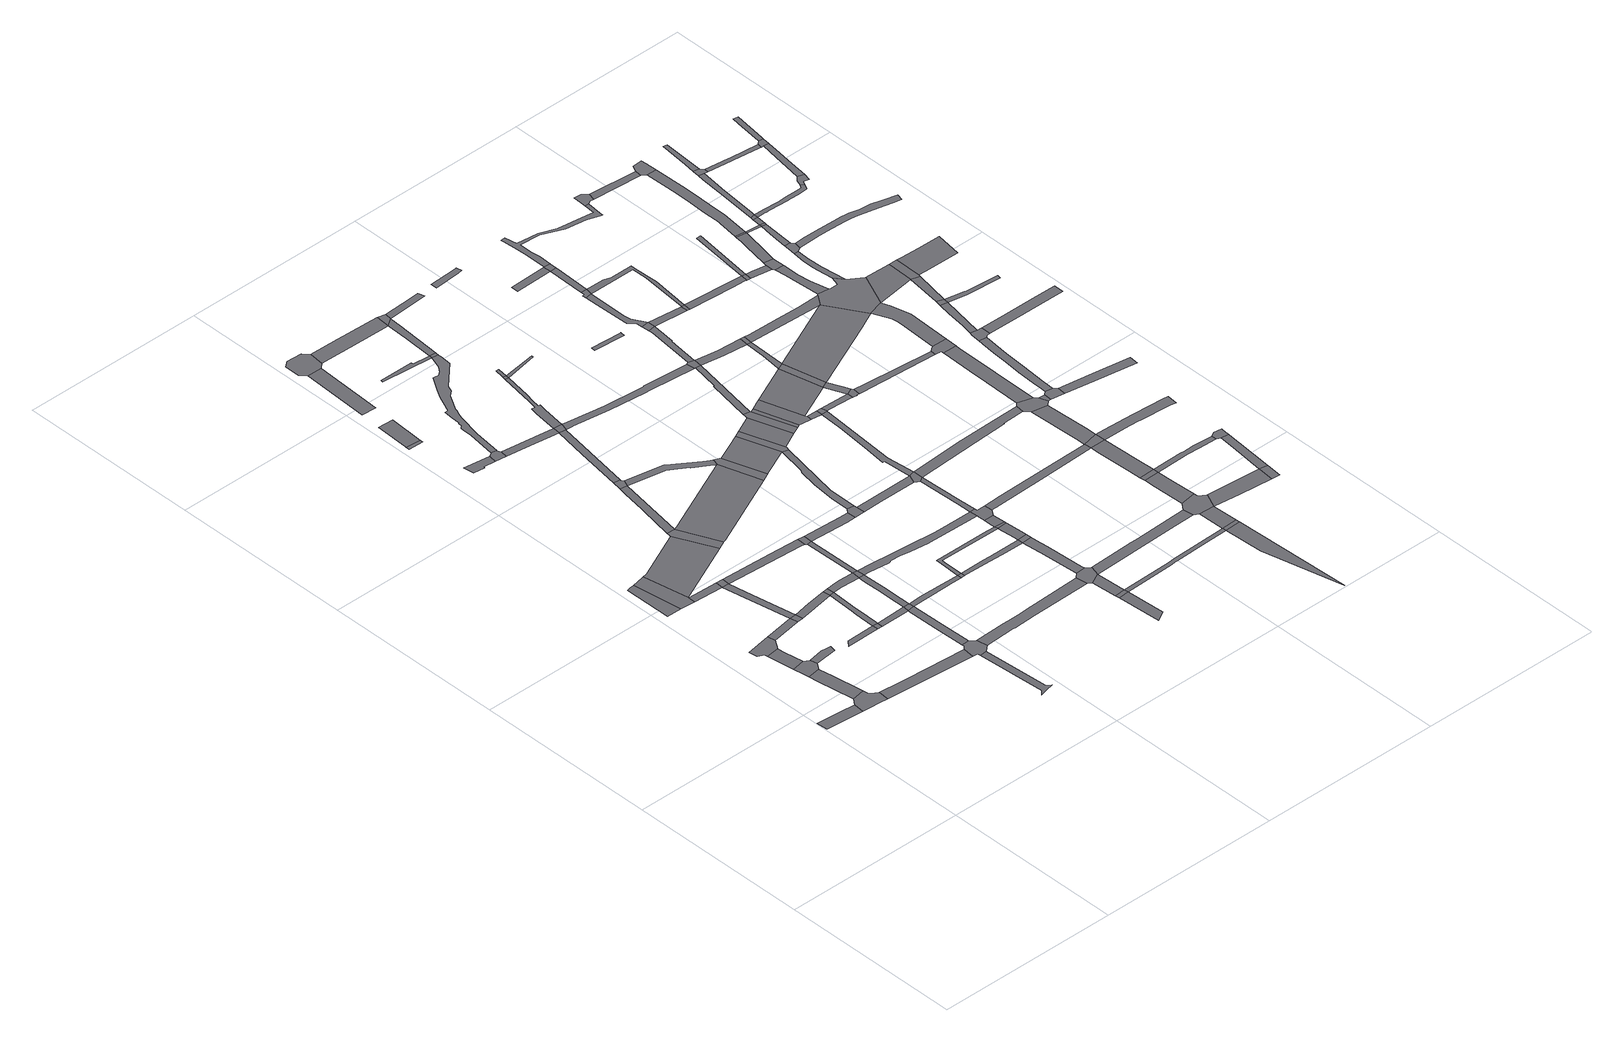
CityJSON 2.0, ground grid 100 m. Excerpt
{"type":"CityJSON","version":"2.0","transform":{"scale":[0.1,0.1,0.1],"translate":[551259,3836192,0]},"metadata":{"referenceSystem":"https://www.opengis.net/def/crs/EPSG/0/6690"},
"CityObjects":{
"road1":{"type":"Road","attributes":{"RoadStructureAttribute.sectionType":"1"},"geometry":[{"type":"MultiSurface","lod":"1","boundaries":[[[0,1,2,3,4,5]]]}]},
"road2":{"type":"Road","geometry":[{"type":"MultiSurface","lod":"1","boundaries":[[[6,7,8,9,5,4,10,11,12,13]]]}]},
"road3":{"type":"Road","attributes":{"RoadStructureAttribute.sectionType":"1"},"geometry":[{"type":"MultiSurface","lod":"1","boundaries":[[[14,15,16,17,18,19,9,8]]]}]},
"road4":{"type":"Road","geometry":[{"type":"MultiSurface","lod":"1","boundaries":[[[20,21,22,17,16,23,24]]]}]},
"road5":{"type":"Road","attributes":{"RoadStructureAttribute.sectionType":"1"},"geometry":[{"type":"MultiSurface","lod":"1","boundaries":[[[25,26,27,28,29,21,20]]]}]},
"road6":{"type":"Road","geometry":[{"type":"MultiSurface","lod":"1","boundaries":[[[30,31,32,33,27,26,34]]]}]},
"road7":{"type":"Road","attributes":{"RoadStructureAttribute.sectionType":"1"},"geometry":[{"type":"MultiSurface","lod":"1","boundaries":[[[35,36,37,38,39]]]}]},
"road8":{"type":"Road","geometry":[{"type":"MultiSurface","lod":"1","boundaries":[[[40,41,42,43,24,23]]]}]},
"road9":{"type":"Road","attributes":{"RoadStructureAttribute.sectionType":"1"},"geometry":[{"type":"MultiSurface","lod":"1","boundaries":[[[44,45,35,39,46,47,48]]]}]},
"road10":{"type":"Road","attributes":{"RoadStructureAttribute.sectionType":"1"},"geometry":[{"type":"MultiSurface","lod":"1","boundaries":[[[49,30,34,50]]]}]},
"road11":{"type":"Road","attributes":{"RoadStructureAttribute.sectionType":"1"},"geometry":[{"type":"MultiSurface","lod":"1","boundaries":[[[51,52,13,12,53,54,55,56]]]}]},
"road12":{"type":"Road","attributes":{"RoadStructureAttribute.sectionType":"1"},"geometry":[{"type":"MultiSurface","lod":"1","boundaries":[[[57,47,46,58,59,60]]]}]},
"road13":{"type":"Road","geometry":[{"type":"MultiSurface","lod":"1","boundaries":[[[61,49,50,62]]]}]},
"road14":{"type":"Road","attributes":{"RoadStructureAttribute.sectionType":"1"},"geometry":[{"type":"MultiSurface","lod":"1","boundaries":[[[59,49,61,63,64]]]}]},
"road15":{"type":"Road","geometry":[{"type":"MultiSurface","lod":"1","boundaries":[[[65,66,67,68]]]}]},
"road16":{"type":"Road","geometry":[{"type":"MultiSurface","lod":"1","boundaries":[[[60,59,64,69]]]}]},
"road17":{"type":"Road","attributes":{"function":"3","RoadStructureAttribute.sectionType":"1"},"geometry":[{"type":"MultiSurface","lod":"1","boundaries":[[[70,71,44,48,72,73]]]}]},
"road18":{"type":"Road","attributes":{"RoadStructureAttribute.sectionType":"1"},"geometry":[{"type":"MultiSurface","lod":"1","boundaries":[[[74,75,76,61,62,77]]]}]},
"road19":{"type":"Road","geometry":[{"type":"MultiSurface","lod":"1","boundaries":[[[65,68,78,79]]]}]},
"road20":{"type":"Road","attributes":{"RoadStructureAttribute.sectionType":"1"},"geometry":[{"type":"MultiSurface","lod":"1","boundaries":[[[80,81,82,83,84,85,86,87]]]}]},
"road21":{"type":"Road","attributes":{"RoadStructureAttribute.sectionType":"1"},"geometry":[{"type":"MultiSurface","lod":"1","boundaries":[[[88,89,90,91,77,92,93,65,79]]]}]},
"road22":{"type":"Road","geometry":[{"type":"MultiSurface","lod":"1","boundaries":[[[94,95,96,56,55,97,87,86,98,99]]]}]},
"road23":{"type":"Road","attributes":{"RoadStructureAttribute.sectionType":"1"},"geometry":[{"type":"MultiSurface","lod":"1","boundaries":[[[100,79,78,101]]]}]},
"road24":{"type":"Road","geometry":[{"type":"MultiSurface","lod":"1","boundaries":[[[102,74,77,91]]]}]},
"road25":{"type":"Road","geometry":[{"type":"MultiSurface","lod":"1","boundaries":[[[103,104,105,106]]]}]},
"road26":{"type":"Road","attributes":{"RoadStructureAttribute.sectionType":"1"},"geometry":[{"type":"MultiSurface","lod":"1","boundaries":[[[107,108,109,110,111,112]]]}]},
"road27":{"type":"Road","attributes":{"RoadStructureAttribute.sectionType":"1"},"geometry":[{"type":"MultiSurface","lod":"1","boundaries":[[[113,114,103,106,115]]]}]},
"road28":{"type":"Road","attributes":{"RoadStructureAttribute.sectionType":"1"},"geometry":[{"type":"MultiSurface","lod":"1","boundaries":[[[116,117,101,118,95,94]]]}]},
"road29":{"type":"Road","geometry":[{"type":"MultiSurface","lod":"1","boundaries":[[[119,120,70,73,121,122]]]}]},
"road30":{"type":"Road","attributes":{"RoadStructureAttribute.sectionType":"1"},"geometry":[{"type":"MultiSurface","lod":"1","boundaries":[[[123,69,64,124,125,126]]]}]},
"road31":{"type":"Road","geometry":[{"type":"MultiSurface","lod":"1","boundaries":[[[100,101,117,127]]]}]},
"road32":{"type":"Road","attributes":{"RoadStructureAttribute.sectionType":"1"},"geometry":[{"type":"MultiSurface","lod":"1","boundaries":[[[128,129,130,102,91,131,132,133]]]}]},
"road33":{"type":"Road","attributes":{"RoadStructureAttribute.sectionType":"1"},"geometry":[{"type":"MultiSurface","lod":"1","boundaries":[[[134,135,136,137,119,122,138,139,140]]]}]},
"road34":{"type":"Road","geometry":[{"type":"MultiSurface","lod":"1","boundaries":[[[141,142,112,111,143,144,145,146]]]}]},
"road35":{"type":"Road","attributes":{"RoadStructureAttribute.sectionType":"1"},"geometry":[{"type":"MultiSurface","lod":"1","boundaries":[[[147,148,149,150,132,151,152,153,154,100,127]]]}]},
"road36":{"type":"Road","attributes":{"RoadStructureAttribute.sectionType":"1"},"geometry":[{"type":"MultiSurface","lod":"1","boundaries":[[[155,156,157,158]]]}]},
"road37":{"type":"Road","geometry":[{"type":"MultiSurface","lod":"1","boundaries":[[[133,132,150,159]]]}]},
"road38":{"type":"Road","geometry":[{"type":"MultiSurface","lod":"1","boundaries":[[[160,134,140,161,162,163,164]]]}]},
"road39":{"type":"Road","attributes":{"RoadStructureAttribute.sectionType":"1"},"geometry":[{"type":"MultiSurface","lod":"1","boundaries":[[[165,166,133,159]]]}]},
"road40":{"type":"Road","attributes":{"RoadStructureAttribute.sectionType":"1"},"geometry":[{"type":"MultiSurface","lod":"1","boundaries":[[[167,168,169,127,117,170,171,172,173,174]]]}]},
"road41":{"type":"Road","geometry":[{"type":"MultiSurface","lod":"1","boundaries":[[[175,176,177,155,158,178,179,180]]]}]},
"road42":{"type":"Road","geometry":[{"type":"MultiSurface","lod":"1","boundaries":[[[126,125,166,165,181]]]}]},
"road43":{"type":"Road","attributes":{"RoadStructureAttribute.sectionType":"1"},"geometry":[{"type":"MultiSurface","lod":"1","boundaries":[[[144,143,182,183,184,185]]]}]},
"road44":{"type":"Road","attributes":{"function":"3","RoadStructureAttribute.sectionType":"1"},"geometry":[{"type":"MultiSurface","lod":"1","boundaries":[[[186,187,122,121,188,189]]]}]},
"road45":{"type":"Road","attributes":{"RoadStructureAttribute.sectionType":"1"},"geometry":[{"type":"MultiSurface","lod":"1","boundaries":[[[184,190,160,164,191]]]}]},
"road46":{"type":"Road","attributes":{"RoadStructureAttribute.sectionType":"1"},"geometry":[{"type":"MultiSurface","lod":"1","boundaries":[[[192,193,194,195,196,99,98,197,198,199,200]]]}]},
"road47":{"type":"Road","attributes":{"RoadStructureAttribute.sectionType":"1"},"geometry":[{"type":"MultiSurface","lod":"1","boundaries":[[[201,202,203,204,205,206,207,208,209,210,211,212,213,214,215,216,217,218,219,220,221,222,223,141,146,224,225,226,227,228,229,230,231,232,233,234,235,236]]]}]},
"road48":{"type":"Road","attributes":{"RoadStructureAttribute.sectionType":"1"},"geometry":[{"type":"MultiSurface","lod":"1","boundaries":[[[237,238,239,240,241,161,140,242,243,244,245,246,247,186,248]]]}]},
"road49":{"type":"Road","geometry":[{"type":"MultiSurface","lod":"1","boundaries":[[[249,174,173,250]]]}]},
"road50":{"type":"Road","attributes":{"RoadStructureAttribute.sectionType":"1"},"geometry":[{"type":"MultiSurface","lod":"1","boundaries":[[[251,181,165,252,253,254]]]}]},
"road51":{"type":"Road","geometry":[{"type":"MultiSurface","lod":"1","boundaries":[[[185,184,191,255,256]]]}]},
"road52":{"type":"Road","attributes":{"RoadStructureAttribute.sectionType":"1"},"geometry":[{"type":"MultiSurface","lod":"1","boundaries":[[[257,258,259,260,261,201,262]]]}]},
"road53":{"type":"Road","attributes":{"RoadStructureAttribute.sectionType":"1"},"geometry":[{"type":"MultiSurface","lod":"1","boundaries":[[[263,264,265,266,267,268,159,150,269,270,271,272,273,274,275,276,277]]]}]},
"road54":{"type":"Road","attributes":{"RoadStructureAttribute.sectionType":"1"},"geometry":[{"type":"MultiSurface","lod":"1","boundaries":[[[278,179,178,279,280,281]]]}]},
"road55":{"type":"Road","attributes":{"RoadStructureAttribute.sectionType":"1"},"geometry":[{"type":"MultiSurface","lod":"1","boundaries":[[[282,283,284,285,286,287,185,256,288,289,290,291,292,293,294]]]}]},
"road56":{"type":"Road","geometry":[{"type":"MultiSurface","lod":"1","boundaries":[[[295,254,253,296,297,298,299]]]}]},
"road57":{"type":"Road","attributes":{"RoadStructureAttribute.sectionType":"1"},"geometry":[{"type":"MultiSurface","lod":"1","boundaries":[[[300,301,249,250,302,303,304,305,306]]]}]},
"road58":{"type":"Road","geometry":[{"type":"MultiSurface","lod":"1","boundaries":[[[307,248,186,189,308,309,310]]]}]},
"road59":{"type":"Road","attributes":{"RoadStructureAttribute.sectionType":"1"},"geometry":[{"type":"MultiSurface","lod":"1","boundaries":[[[311,312,313,174,249,314,315,316,317,318]]]}]},
"road60":{"type":"Road","geometry":[{"type":"MultiSurface","lod":"1","boundaries":[[[262,201,236,319]]]}]},
"road61":{"type":"Road","attributes":{"RoadStructureAttribute.sectionType":"1"},"geometry":[{"type":"MultiSurface","lod":"1","boundaries":[[[320,321,322,323]]]}]},
"road62":{"type":"Road","geometry":[{"type":"MultiSurface","lod":"1","boundaries":[[[324,282,294,325]]]}]},
"road63":{"type":"Road","geometry":[{"type":"MultiSurface","lod":"1","boundaries":[[[326,327,324,325]]]}]},
"road64":{"type":"Road","geometry":[{"type":"MultiSurface","lod":"1","boundaries":[[[328,329,323,322]]]}]},
"road65":{"type":"Road","attributes":{"RoadStructureAttribute.sectionType":"1"},"geometry":[{"type":"MultiSurface","lod":"1","boundaries":[[[330,331,280,332,333,262,319]]]}]},
"road66":{"type":"Road","attributes":{"RoadStructureAttribute.sectionType":"1"},"geometry":[{"type":"MultiSurface","lod":"1","boundaries":[[[334,335,329,328]]]}]},
"road67":{"type":"Road","geometry":[{"type":"MultiSurface","lod":"1","boundaries":[[[336,337,192,200,335,334,338]]]}]},
"road68":{"type":"Road","attributes":{"RoadStructureAttribute.sectionType":"1"},"geometry":[{"type":"MultiSurface","lod":"1","boundaries":[[[339,340,341,342,343,344,345,295,299,346,347]]]}]},
"road69":{"type":"Road","attributes":{"function":"3","RoadStructureAttribute.sectionType":"1"},"geometry":[{"type":"MultiSurface","lod":"1","boundaries":[[[348,349,310,309,350,351,352,339]]]}]},
"road70":{"type":"Road","geometry":[{"type":"MultiSurface","lod":"1","boundaries":[[[281,280,331,353]]]}]},
"road71":{"type":"Road","attributes":{"RoadStructureAttribute.sectionType":"1"},"geometry":[{"type":"MultiSurface","lod":"1","boundaries":[[[354,355,325,294]]]}]},
"road72":{"type":"Road","attributes":{"RoadStructureAttribute.sectionType":"1"},"geometry":[{"type":"MultiSurface","lod":"1","boundaries":[[[356,357,358,359,360,305,361,362,337,336]]]}]},
"road73":{"type":"Road","attributes":{"RoadStructureAttribute.sectionType":"1"},"geometry":[{"type":"MultiSurface","lod":"1","boundaries":[[[297,296,363,364,365,366]]]}]},
"road74":{"type":"Road","attributes":{"RoadStructureAttribute.sectionType":"1"},"geometry":[{"type":"MultiSurface","lod":"1","boundaries":[[[367,368,369,370,371,372,373,374,256,255,375,376,377,378,379,380,381,382,383]]]}]},
"road75":{"type":"Road","geometry":[{"type":"MultiSurface","lod":"1","boundaries":[[[384,306,305,360]]]}]},
"road76":{"type":"Road","attributes":{"RoadStructureAttribute.sectionType":"1"},"geometry":[{"type":"MultiSurface","lod":"1","boundaries":[[[385,386,317,387,388,306,384]]]}]},
"road77":{"type":"Road","geometry":[{"type":"MultiSurface","lod":"1","boundaries":[[[389,348,339,347,390,391,392]]]}]},
"road78":{"type":"Road","geometry":[{"type":"MultiSurface","lod":"1","boundaries":[[[318,317,386,393]]]}]},
"road79":{"type":"Road","attributes":{"RoadStructureAttribute.sectionType":"1"},"geometry":[{"type":"MultiSurface","lod":"1","boundaries":[[[394,395,396,318,393]]]}]},
"road80":{"type":"Road","geometry":[{"type":"MultiSurface","lod":"1","boundaries":[[[397,398,277,276,395,394,399,400]]]}]},
"road81":{"type":"Road","attributes":{"RoadStructureAttribute.sectionType":"1"},"geometry":[{"type":"MultiSurface","lod":"1","boundaries":[[[401,402,353,331,403,404,405]]]}]},
"road82":{"type":"Road","attributes":{"function":"3","RoadStructureAttribute.sectionType":"1"},"geometry":[{"type":"MultiSurface","lod":"1","boundaries":[[[406,389,392,407]]]}]},
"road83":{"type":"Road","attributes":{"RoadStructureAttribute.sectionType":"1"},"geometry":[{"type":"MultiSurface","lod":"1","boundaries":[[[408,409,410,411,277,398]]]}]},
"road84":{"type":"Road","geometry":[{"type":"MultiSurface","lod":"1","boundaries":[[[412,365,364,410,409]]]}]},
"road85":{"type":"Road","geometry":[{"type":"MultiSurface","lod":"1","boundaries":[[[413,414,415,406,407,416,417,418]]]}]},
"road86":{"type":"Road","attributes":{"RoadStructureAttribute.sectionType":"1"},"geometry":[{"type":"MultiSurface","lod":"1","boundaries":[[[419,417,416,420]]]}]},
"road87":{"type":"Road","attributes":{"RoadStructureAttribute.sectionType":"1"},"geometry":[{"type":"MultiSurface","lod":"1","boundaries":[[[421,422,423,424,328,322,425,426,427,428,429]]]}]},
"road88":{"type":"Road","attributes":{"RoadStructureAttribute.sectionType":"1"},"geometry":[{"type":"MultiSurface","lod":"1","boundaries":[[[430,431,432,433,434,365,412,435,436]]]}]},
"road89":{"type":"Road","attributes":{"RoadStructureAttribute.sectionType":"1"},"geometry":[{"type":"MultiSurface","lod":"1","boundaries":[[[437,438,439,338,334,440,441,442,443]]]}]},
"road90":{"type":"Road","geometry":[{"type":"MultiSurface","lod":"1","boundaries":[[[444,445,419,420,446,447,448,449,450]]]}]},
"road91":{"type":"Road","attributes":{"RoadStructureAttribute.sectionType":"1"},"geometry":[{"type":"MultiSurface","lod":"1","boundaries":[[[451,452,453,413,418,454]]]}]},
"road92":{"type":"Road","attributes":{"RoadStructureAttribute.sectionType":"1"},"geometry":[{"type":"MultiSurface","lod":"1","boundaries":[[[448,447,455,430,456]]]}]},
"road93":{"type":"Road","attributes":{"RoadStructureAttribute.sectionType":"1"},"geometry":[{"type":"MultiSurface","lod":"1","boundaries":[[[457,458,459,460,461]]]}]},
"road94":{"type":"Road","attributes":{"RoadStructureAttribute.sectionType":"1"},"geometry":[{"type":"MultiSurface","lod":"1","boundaries":[[[462,463,464,465,466,467]]]}]},
"road95":{"type":"Road","geometry":[{"type":"MultiSurface","lod":"1","boundaries":[[[456,430,436,468,469]]]}]},
"road96":{"type":"Road","geometry":[{"type":"MultiSurface","lod":"1","boundaries":[[[470,471,383,382,451,454,472,473]]]}]},
"road97":{"type":"Road","attributes":{"function":"3","RoadStructureAttribute.sectionType":"1"},"geometry":[{"type":"MultiSurface","lod":"1","boundaries":[[[474,444,450,475]]]}]},
"road98":{"type":"Road","attributes":{"RoadStructureAttribute.sectionType":"1"},"geometry":[{"type":"MultiSurface","lod":"1","boundaries":[[[476,477,478,400,399,479,480,481]]]}]},
"road99":{"type":"Road","attributes":{"RoadStructureAttribute.sectionType":"1"},"geometry":[{"type":"MultiSurface","lod":"1","boundaries":[[[482,483,484,485,486,487,470,473]]]}]},
"road100":{"type":"Road","attributes":{"RoadStructureAttribute.sectionType":"1"},"geometry":[{"type":"MultiSurface","lod":"1","boundaries":[[[469,468,488,489,490,491]]]}]},
"road101":{"type":"Road","attributes":{"RoadStructureAttribute.sectionType":"1"},"geometry":[{"type":"MultiSurface","lod":"1","boundaries":[[[492,493,494,429]]]}]},
"road102":{"type":"Road","attributes":{"RoadStructureAttribute.sectionType":"1"},"geometry":[{"type":"MultiSurface","lod":"1","boundaries":[[[495,496,412,409,497,498,499,500,501]]]}]},
"road103":{"type":"Road","attributes":{"RoadStructureAttribute.sectionType":"1"},"geometry":[{"type":"MultiSurface","lod":"1","boundaries":[[[502,472,454,503,504,505,506]]]}]},
"road104":{"type":"Road","geometry":[{"type":"MultiSurface","lod":"1","boundaries":[[[507,508,486,485]]]}]},
"road105":{"type":"Road","attributes":{"RoadStructureAttribute.sectionType":"1"},"geometry":[{"type":"MultiSurface","lod":"1","boundaries":[[[509,510,511,512,513,514,515,516,508,507]]]}]},
"road106":{"type":"Road","geometry":[{"type":"MultiSurface","lod":"1","boundaries":[[[517,518,519,520,521,522,523]]]}]},
"road107":{"type":"Road","attributes":{"RoadStructureAttribute.sectionType":"1"},"geometry":[{"type":"MultiSurface","lod":"1","boundaries":[[[524,525,475,526,527,528,491,529]]]}]},
"road108":{"type":"Road","geometry":[{"type":"MultiSurface","lod":"1","boundaries":[[[530,474,475,525]]]}]},
"road109":{"type":"Road","geometry":[{"type":"MultiSurface","lod":"1","boundaries":[[[529,491,490,531,532,533,534]]]}]},
"road110":{"type":"Road","geometry":[{"type":"MultiSurface","lod":"1","boundaries":[[[535,421,429,494]]]}]},
"road111":{"type":"Road","geometry":[{"type":"MultiSurface","lod":"1","boundaries":[[[536,537,538,539,512,511,540]]]}]},
"road112":{"type":"Road","attributes":{"RoadStructureAttribute.sectionType":"1"},"geometry":[{"type":"MultiSurface","lod":"1","boundaries":[[[505,541,542,543,474,530,544]]]}]},
"road113":{"type":"Road","attributes":{"RoadStructureAttribute.sectionType":"1"},"geometry":[{"type":"MultiSurface","lod":"1","boundaries":[[[545,421,535,546]]]}]},
"road114":{"type":"Road","attributes":{"RoadStructureAttribute.sectionType":"1"},"geometry":[{"type":"MultiSurface","lod":"1","boundaries":[[[507,485,547,548]]]}]},
"road115":{"type":"Road","attributes":{"RoadStructureAttribute.sectionType":"1"},"geometry":[{"type":"MultiSurface","lod":"1","boundaries":[[[523,536,540,549]]]}]},
"road116":{"type":"Road","geometry":[{"type":"MultiSurface","lod":"1","boundaries":[[[550,551,552,437,443,545,546,553]]]}]},
"road117":{"type":"Road","geometry":[{"type":"MultiSurface","lod":"1","boundaries":[[[506,505,544,554]]]}]},
"road118":{"type":"Road","geometry":[{"type":"MultiSurface","lod":"1","boundaries":[[[555,517,523,549,556]]]}]},
"road119":{"type":"Road","attributes":{"RoadStructureAttribute.sectionType":"1"},"geometry":[{"type":"MultiSurface","lod":"1","boundaries":[[[557,558,559,560,552,551]]]}]},
"road120":{"type":"Road","attributes":{"RoadStructureAttribute.sectionType":"1"},"geometry":[{"type":"MultiSurface","lod":"1","boundaries":[[[561,562,563,564,565,540,511,566,567,568,569,570,571]]]}]},
"road121":{"type":"Road","geometry":[{"type":"MultiSurface","lod":"1","boundaries":[[[572,573,559,558]]]}]},
"road122":{"type":"Road","geometry":[{"type":"MultiSurface","lod":"1","boundaries":[[[570,548,547,574,571]]]}]},
"road123":{"type":"Road","attributes":{"RoadStructureAttribute.sectionType":"1"},"geometry":[{"type":"MultiSurface","lod":"1","boundaries":[[[481,575,576,573,572,577,578]]]}]},
"road124":{"type":"Road","attributes":{"RoadStructureAttribute.sectionType":"1"},"geometry":[{"type":"MultiSurface","lod":"1","boundaries":[[[579,534,533,580,581,582,583,584]]]}]},
"road125":{"type":"Road","geometry":[{"type":"MultiSurface","lod":"1","boundaries":[[[585,476,481,578]]]}]},
"road126":{"type":"Road","attributes":{"RoadStructureAttribute.sectionType":"1"},"geometry":[{"type":"MultiSurface","lod":"1","boundaries":[[[586,553,546,587,588,589]]]}]},
"road127":{"type":"Road","attributes":{"function":"3","RoadStructureAttribute.sectionType":"1"},"geometry":[{"type":"MultiSurface","lod":"1","boundaries":[[[590,591,592,593,530,525,594,595]]]}]},
"road128":{"type":"Road","attributes":{"RoadStructureAttribute.sectionType":"1"},"geometry":[{"type":"MultiSurface","lod":"1","boundaries":[[[596,597,598,476,585,599,600]]]}]},
"road129":{"type":"Road","attributes":{"RoadStructureAttribute.sectionType":"1"},"geometry":[{"type":"MultiSurface","lod":"1","boundaries":[[[601,602,603,604,554,544,605,606,590,607]]]}]},
"road130":{"type":"Road","attributes":{"RoadStructureAttribute.sectionType":"1"},"geometry":[{"type":"MultiSurface","lod":"1","boundaries":[[[608,571,574,609,610,611,612]]]}]},
"road131":{"type":"Road","geometry":[{"type":"MultiSurface","lod":"1","boundaries":[[[613,501,500,614,596,600,615,616,617,618]]]}]},
"road132":{"type":"Road","attributes":{"RoadStructureAttribute.sectionType":"1"},"geometry":[{"type":"MultiSurface","lod":"1","boundaries":[[[619,620,621,622,623,624,625,626,627,628,555,556,629,630,631,632,633,634,635,636,637,638,639]]]}]},
"road133":{"type":"Road","attributes":{"RoadStructureAttribute.sectionType":"1"},"geometry":[{"type":"MultiSurface","lod":"1","boundaries":[[[640,641,642,643,572,558,644,645,646,647,648]]]}]},
"road134":{"type":"Road","attributes":{"RoadStructureAttribute.sectionType":"1"},"geometry":[{"type":"MultiSurface","lod":"1","boundaries":[[[616,615,649,650]]]}]},
"road135":{"type":"Road","attributes":{"RoadStructureAttribute.sectionType":"1"},"geometry":[{"type":"MultiSurface","lod":"1","boundaries":[[[651,652,653,613,618,654,655]]]}]},
"road136":{"type":"Road","geometry":[{"type":"MultiSurface","lod":"1","boundaries":[[[589,588,656,657]]]}]},
"road137":{"type":"Road","geometry":[{"type":"MultiSurface","lod":"1","boundaries":[[[658,650,649,659,660,661]]]}]},
"road138":{"type":"Road","attributes":{"RoadStructureAttribute.sectionType":"1"},"geometry":[{"type":"MultiSurface","lod":"1","boundaries":[[[662,663,664,665,585,578,666,667,668,669,670,671,672]]]}]},
"road139":{"type":"Road","geometry":[{"type":"MultiSurface","lod":"1","boundaries":[[[673,674,675,584,583,676,677,678,651,655,679]]]}]},
"road140":{"type":"Road","geometry":[{"type":"MultiSurface","lod":"1","boundaries":[[[612,611,680,681]]]}]},
"road141":{"type":"Road","attributes":{"RoadStructureAttribute.sectionType":"1"},"geometry":[{"type":"MultiSurface","lod":"1","boundaries":[[[682,683,589,657,684,685]]]}]},
"road142":{"type":"Road","attributes":{"RoadStructureAttribute.sectionType":"1"},"geometry":[{"type":"MultiSurface","lod":"1","boundaries":[[[686,687,688,689,690,691,692,693,658,661,694,695,696,697,698]]]}]},
"road143":{"type":"Road","attributes":{"RoadStructureAttribute.sectionType":"1"},"geometry":[{"type":"MultiSurface","lod":"1","boundaries":[[[699,681,680,700,701,702]]]}]},
"road144":{"type":"Road","attributes":{"RoadStructureAttribute.sectionType":"1"},"geometry":[{"type":"MultiSurface","lod":"1","boundaries":[[[703,704,705,595,706,707,708,709,710,711,673,679]]]}]},
"road145":{"type":"Road","geometry":[{"type":"MultiSurface","lod":"1","boundaries":[[[712,648,647,682,685,713,714]]]}]},
"road146":{"type":"Road","attributes":{"RoadStructureAttribute.sectionType":"1"},"geometry":[{"type":"MultiSurface","lod":"1","boundaries":[[[715,716,717,718,612,681]]]}]},
"road147":{"type":"Road","attributes":{"function":"3","RoadStructureAttribute.sectionType":"1"},"geometry":[{"type":"MultiSurface","lod":"1","boundaries":[[[719,720,721,722,723,724,725,726,727]]]}]},
"road148":{"type":"Road","geometry":[{"type":"MultiSurface","lod":"1","boundaries":[[[728,729,730,724,723,731,607,590,595,705,732,733]]]}]},
"road149":{"type":"Road","geometry":[{"type":"MultiSurface","lod":"1","boundaries":[[[734,735,639,638,736,737,738,739,740]]]}]},
"road150":{"type":"Road","geometry":[{"type":"MultiSurface","lod":"1","boundaries":[[[741,742,702,701,719,727,743]]]}]},
"road151":{"type":"Road","geometry":[{"type":"MultiSurface","lod":"1","boundaries":[[[744,745,686,698,746,747,748,749,750]]]}]},
"road152":{"type":"Road","attributes":{"RoadStructureAttribute.sectionType":"1"},"geometry":[{"type":"MultiSurface","lod":"1","boundaries":[[[751,660,659,752,753,754]]]}]},
"road153":{"type":"Road","attributes":{"function":"3","RoadStructureAttribute.sectionType":"1"},"geometry":[{"type":"MultiSurface","lod":"1","boundaries":[[[755,756,757,741,743,758,759,760]]]}]},
"road154":{"type":"Road","attributes":{"RoadStructureAttribute.sectionType":"1"},"geometry":[{"type":"MultiSurface","lod":"1","boundaries":[[[761,762,763,744,750,764]]]}]},
"road155":{"type":"Road","attributes":{"RoadStructureAttribute.sectionType":"1"},"geometry":[{"type":"MultiSurface","lod":"1","boundaries":[[[765,766,767,768,728,733,769,770,771]]]}]},
"road156":{"type":"Road","geometry":[{"type":"MultiSurface","lod":"1","boundaries":[[[772,755,760,773]]]}]},
"road157":{"type":"Road","attributes":{"function":"3","RoadStructureAttribute.sectionType":"1"},"geometry":[{"type":"MultiSurface","lod":"1","boundaries":[[[774,775,732,705,776,777]]]}]},
"road158":{"type":"Road","geometry":[{"type":"MultiSurface","lod":"1","boundaries":[[[778,761,764,779]]]}]},
"road159":{"type":"Road","attributes":{"RoadStructureAttribute.sectionType":"1"},"geometry":[{"type":"MultiSurface","lod":"1","boundaries":[[[739,738,780,781]]]}]},
"road160":{"type":"Road","geometry":[{"type":"MultiSurface","lod":"1","boundaries":[[[782,783,765,771,784,785,786]]]}]},
"road161":{"type":"Road","geometry":[{"type":"MultiSurface","lod":"1","boundaries":[[[787,788,773,760,789,790,791,792]]]}]},
"road162":{"type":"Road","attributes":{"RoadStructureAttribute.sectionType":"1"},"geometry":[{"type":"MultiSurface","lod":"1","boundaries":[[[791,793,794,782,786,795,796]]]}]},
"road163":{"type":"Road","attributes":{"RoadStructureAttribute.sectionType":"1"},"geometry":[{"type":"MultiSurface","lod":"1","boundaries":[[[776,778,779,797]]]}]},
"road164":{"type":"Road","attributes":{"function":"3","RoadStructureAttribute.sectionType":"1"},"geometry":[{"type":"MultiSurface","lod":"1","boundaries":[[[798,799,800,801,802,803,804,805,806,807,808,809,810,811,812,813,814,772,773]]]}]},
"road165":{"type":"Road","geometry":[{"type":"MultiSurface","lod":"1","boundaries":[[[792,791,796,815]]]}]},
"road166":{"type":"Road","attributes":{"RoadStructureAttribute.sectionType":"1"},"geometry":[{"type":"MultiSurface","lod":"1","boundaries":[[[816,792,815,817]]]}]},
"road167":{"type":"Road","geometry":[{"type":"MultiSurface","lod":"1","boundaries":[[[818,819,816,817]]]}]},
"road168":{"type":"Road","geometry":[{"type":"MultiSurface","lod":"1","boundaries":[[[777,776,797,820,821]]]}]},
"road169":{"type":"Road","attributes":{"RoadStructureAttribute.sectionType":"1"},"geometry":[{"type":"MultiSurface","lod":"1","boundaries":[[[822,823,749,748,824,825,826,827]]]}]},
"road170":{"type":"Road","attributes":{"RoadStructureAttribute.sectionType":"1"},"geometry":[{"type":"MultiSurface","lod":"1","boundaries":[[[828,829,830,831,832,833,779,764]]]}]},
"road171":{"type":"Road","geometry":[{"type":"MultiSurface","lod":"1","boundaries":[[[834,835,836,781,780,804,803]]]}]},
"road172":{"type":"Road","attributes":{"RoadStructureAttribute.sectionType":"1"},"geometry":[{"type":"MultiSurface","lod":"1","boundaries":[[[837,838,839,819,818,840,841,842]]]}]},
"road173":{"type":"Road","attributes":{"function":"3","RoadStructureAttribute.sectionType":"1"},"geometry":[{"type":"MultiSurface","lod":"1","boundaries":[[[843,844,821,820,845,846,847]]]}]},
"road174":{"type":"Road","attributes":{"RoadStructureAttribute.sectionType":"1"},"geometry":[{"type":"MultiSurface","lod":"1","boundaries":[[[848,849,850,851,852,853,818,817,854,855,856,857,858,859,860,861,862,863,864]]]}]},
"road175":{"type":"Road","geometry":[{"type":"MultiSurface","lod":"1","boundaries":[[[865,837,842,866,867,868]]]}]},
"road176":{"type":"Road","attributes":{"RoadStructureAttribute.sectionType":"1"},"geometry":[{"type":"MultiSurface","lod":"1","boundaries":[[[869,870,871,872,873,874,875,876,877,785,784,878,879,880,881,882,883,884,885,886,887]]]}]},
"road177":{"type":"Road","attributes":{"RoadStructureAttribute.sectionType":"1"},"geometry":[{"type":"MultiSurface","lod":"1","boundaries":[[[888,889,865,868,890]]]}]},
"road178":{"type":"Road","attributes":{"RoadStructureAttribute.sectionType":"1"},"geometry":[{"type":"MultiSurface","lod":"1","boundaries":[[[891,892,867,866,893,894,895,896,897]]]}]},
"road179":{"type":"Road","geometry":[{"type":"MultiSurface","lod":"1","boundaries":[[[898,899,848,864,900,901,902]]]}]},
"road180":{"type":"Road","attributes":{"RoadStructureAttribute.sectionType":"1"},"geometry":[{"type":"MultiSurface","lod":"1","boundaries":[[[903,904,898,902,905,906,907]]]}]},
"road181":{"type":"Road","geometry":[{"type":"MultiSurface","lod":"1","boundaries":[[[908,897,896,903,907,909]]]}]},
"road182":{"type":"Road","attributes":{"RoadStructureAttribute.sectionType":"1"},"geometry":[{"type":"MultiSurface","lod":"1","boundaries":[[[910,911,912,908,909,913,914]]]}]}
},
"vertices":[
[151,903,0],[7,915,0],[10,855,0],[14,854,0],[217,838,0],[222,897,0],
[350,896,0],[324,915,0],[320,943,0],[249,932,0],[263,834,0],[312,830,0],[360,826,0],[364,886,0],
[317,961,0],[293,1117,0],[281,1195,0],[212,1185,0],[219,1136,0],[248,937,0],
[270,1285,0],[199,1274,0],[208,1214,0],[306,1232,0],[298,1270,0],
[255,1393,0],[249,1432,0],[179,1422,0],[183,1392,0],[195,1301,0],
[276,1524,0],[138,1499,0],[146,1456,0],[176,1439,0],[283,1482,0],
[94,2213,0],[71,2209,0],[51,2205,0],[51,1943,0],[132,1943,0],
[428,1246,0],[435,1279,0],[413,1282,0],[383,1286,0],
[168,2228,0],[165,2228,0],[213,1938,0],[214,1976,0],[212,1980,0],
[443,1554,0],[450,1511,0],
[528,874,0],[493,876,0],[469,818,0],[516,814,0],[852,788,0],[857,850,0],
[285,1973,0],[369,1928,0],[376,1928,0],[378,1969,0],
[478,1554,0],[484,1516,0],
[435,1794,0],[414,1927,0],
[676,1259,0],[521,1255,0],[493,1224,0],[676,1226,0],
[415,1968,0],
[461,2357,0],[194,2233,0],[224,1986,0],[561,2141,0],
[684,1591,0],[652,1588,0],[577,1575,0],[688,1551,0],
[703,1226,0],[703,1256,0],
[907,394,0],[884,371,0],[929,382,0],[969,392,0],[944,409,0],[944,413,0],[920,771,0],[881,768,0],
[704,1270,0],[708,1379,0],[709,1404,0],[715,1556,0],[682,1403,0],[680,1370,0],
[914,881,0],[874,880,0],[874,868,0],[880,786,0],[953,801,0],[942,859,0],
[873,1263,0],[868,1228,0],
[710,1594,0],
[41,3647,0],[40,3626,0],[120,3625,0],[121,3642,0],
[126,3362,0],[134,3303,0],[194,3296,0],[196,3305,0],[261,3296,0],[267,3341,0],
[49,3837,0],[41,3656,0],[131,3833,0],
[910,1050,0],[906,1233,0],[871,1050,0],
[466,2384,0],[462,2364,0],[609,2164,0],[509,2380,0],
[699,1956,0],[841,1902,0],[859,1900,0],[862,1946,0],
[905,1263,0],
[832,1600,0],[792,1602,0],[750,1599,0],[770,1559,0],[870,1553,0],[875,1600,0],
[532,2764,0],[523,2717,0],[501,2587,0],[499,2571,0],[563,2710,0],[563,2714,0],[570,2757,0],
[290,3353,0],[289,3352,0],[322,3288,0],[327,3328,0],[319,3349,0],[319,3350,0],
[905,1317,0],[904,1406,0],[903,1525,0],[903,1556,0],[870,1526,0],[871,1491,0],[872,1406,0],[872,1343,0],
[76,4329,0],[57,3954,0],[137,3950,0],[156,4328,0],
[900,1598,0],
[541,2817,0],[585,2793,0],[584,2794,0],[578,2808,0],[577,2811,0],
[897,1897,0],[869,1890,0],
[1142,1264,0],[1115,1265,0],[974,1264,0],[1011,1236,0],[1116,1238,0],[1155,1238,0],[1206,1239,0],[1205,1261,0],
[80,4471,0],[47,4444,0],[47,4361,0],[184,4353,0],[191,4434,0],[163,4467,0],
[899,1944,0],
[432,3274,0],[613,3250,0],[614,3250,0],[617,3290,0],
[973,2592,0],[529,2389,0],[620,2169,0],[1045,2365,0],
[583,3065,0],[649,3245,0],
[1582,880,0],[1257,868,0],[1224,867,0],[1160,866,0],[1119,866,0],[1120,808,0],[1133,808,0],[1259,811,0],[1590,818,0],
[571,4042,0],[567,4029,0],[547,3970,0],[525,3941,0],[506,3927,0],[487,3930,0],[476,3931,0],[458,3901,0],[430,3855,0],[401,3805,0],[377,3751,0],[371,3737,0],[359,3710,0],[357,3710,0],[343,3711,0],[338,3661,0],[334,3612,0],[331,3612,0],[329,3590,0],[319,3582,0],[314,3577,0],[313,3562,0],[312,3510,0],[340,3497,0],[370,3635,0],[379,3661,0],[387,3681,0],[394,3699,0],[413,3733,0],[442,3783,0],[469,3806,0],[482,3838,0],[601,3956,0],[606,4021,0],[606,4026,0],[607,4038,0],
[972,2635,0],[942,2653,0],[803,2750,0],[797,2755,0],[789,2756,0],[775,2722,0],[870,2660,0],[868,2657,0],[960,2600,0],[963,2598,0],[966,2596,0],[982,2630,0],
[1228,1262,0],[1228,1239,0],
[1109,1932,0],[1109,1884,0],[1159,1885,0],[1158,1933,0],
[652,3246,0],[664,3286,0],
[478,4066,0],[478,4076,0],[293,4079,0],[292,4073,0],[291,4066,0],[574,4057,0],
[1396,1560,0],[1345,1560,0],[1205,1572,0],[1112,1580,0],[967,1592,0],[918,1597,0],[929,1553,0],[1045,1540,0],[1063,1547,0],[1113,1543,0],[1174,1535,0],[1270,1522,0],[1313,1521,0],[1568,1515,0],[1565,1560,0],
[357,4430,0],[356,4350,0],[588,4346,0],[595,4425,0],
[704,3700,0],[680,3553,0],[671,3508,0],[662,3460,0],[642,3462,0],[636,3420,0],[683,3414,0],[690,3455,0],[686,3456,0],[679,3457,0],[688,3506,0],[698,3548,0],[721,3696,0],
[1177,1955,0],[1216,1886,0],[1216,1934,0],[1216,1945,0],[1216,1950,0],
[1408,1263,0],[1368,1263,0],[1271,1239,0],[1353,1237,0],[1481,1234,0],[1583,1233,0],[1583,1263,0],
[1010,2617,0],[1062,2373,0],[1090,2386,0],[1018,2613,0],
[1525,1405,0],[1211,1406,0],[1210,1372,0],[1229,1367,0],[1229,1389,0],[1495,1386,0],[1574,1385,0],[1571,1405,0],
[608,4053,0],
[1641,401,0],[1694,434,0],[1681,646,0],[1624,642,0],
[707,3720,0],[724,3716,0],
[732,3771,0],[716,3773,0],
[1679,669,0],[1622,665,0],
[627,4312,0],[632,4374,0],[587,4314,0],[585,4223,0],
[1670,833,0],[1612,805,0],
[1659,908,0],[1606,903,0],[1684,889,0],
[1249,2459,0],[1218,2302,0],[1210,2289,0],[1210,2288,0],[1191,2183,0],[1178,2054,0],[1177,1959,0],[1215,2104,0],[1281,2450,0],
[1174,2685,0],[1102,2650,0],[1104,2393,0],[1239,2455,0],[1245,2458,0],
[636,4413,0],
[908,3733,0],[908,3743,0],
[1656,928,0],[1644,1137,0],[1641,1176,0],[1638,1226,0],[1638,1236,0],[1591,1126,0],[1606,912,0],
[1325,1888,0],[1527,1890,0],[1547,1936,0],[1546,1935,0],
[1241,3228,0],[1240,3226,0],[1125,3236,0],[1124,3236,0],[1118,3233,0],[1096,3235,0],[897,3251,0],[696,3281,0],[656,3246,0],[690,3242,0],[693,3242,0],[894,3215,0],[1096,3195,0],[1120,3193,0],[1121,3193,0],[1380,3172,0],[1374,3217,0],
[1636,1266,0],
[1635,1276,0],[1628,1388,0],[1574,1382,0],[1581,1287,0],
[1210,2702,0],[1284,2463,0],[1285,2468,0],[1286,2474,0],
[1628,1400,0],
[1623,1470,0],[1569,1469,0],[1570,1435,0],
[1595,1545,0],[1594,1561,0],[1645,1501,0],[1644,1546,0],
[846,4425,0],[804,4422,0],[635,4374,0],[804,4385,0],[857,4389,0],
[1304,2747,0],[1379,2519,0],
[1590,1652,0],[1579,1890,0],[1554,1872,0],[1562,1639,0],
[1579,1946,0],
[1309,2778,0],[1307,2763,0],[1305,2753,0],[1421,2539,0],[1346,2766,0],[1345,2769,0],
[1367,2775,0],[1440,2548,0],
[2311,690,0],[1996,679,0],[1987,679,0],[1969,678,0],[1964,657,0],[1986,658,0],[1998,658,0],[2214,666,0],[2311,667,0],
[1565,2534,0],[1557,2405,0],[1541,2227,0],[1527,2092,0],[1537,2092,0],[1565,2100,0],[1600,2533,0],
[2271,909,0],[1983,900,0],[1941,899,0],[1796,837,0],[1986,843,0],[2166,849,0],[2279,852,0],
[1432,2806,0],[1409,2795,0],[1453,2547,0],[1506,2540,0],[1508,2567,0],[1506,2572,0],[1504,2579,0],
[1386,3171,0],[1357,3017,0],[1353,3017,0],[1414,3167,0],
[1562,2534,0],[1566,2566,0],
[1141,3575,0],[1314,3564,0],[1316,3589,0],[1315,3589,0],[1143,3598,0],
[1101,4441,0],[1084,4438,0],[934,4430,0],[937,4395,0],[1084,4406,0],[1106,4409,0],
[1602,2535,0],[1594,2566,0],
[1388,3223,0],[1383,3221,0],[1418,3213,0],[1418,3216,0],
[1652,2907,0],[1705,2671,0],
[2277,1562,0],[2100,1558,0],[1743,1549,0],[1671,1501,0],[1961,1511,0],[2280,1522,0],
[1439,3386,0],[1443,3386,0],[1458,3512,0],[1459,3518,0],[1418,3511,0],[1420,3489,0],
[1622,2537,0],[1743,2529,0],[1752,2529,0],[1753,2563,0],
[2321,453,0],[2423,9,0],[2396,671,0],
[2115,1970,0],[1891,1964,0],[1930,1909,0],[2116,1918,0],[2116,1922,0],[2239,1926,0],[2243,1971,0],
[1547,3194,0],[1414,3169,0],[1541,3147,0],[1672,3135,0],[1675,3185,0],
[1457,3557,0],[1415,3554,0],
[1415,3631,0],[1411,3672,0],[1413,3884,0],[1375,3879,0],[1377,3807,0],[1380,3628,0],[1380,3619,0],[1412,3583,0],
[1391,4173,0],[1390,4173,0],[1185,4166,0],[1185,4146,0],[1185,4126,0],[1390,4130,0],[1393,4130,0],
[1771,2620,0],[1740,2689,0],[1733,2607,0],[1735,2604,0],[1751,2566,0],[1789,2580,0],
[1689,2925,0],
[1777,2526,0],[1777,2528,0],[1792,2527,0],[1795,2568,0],
[2395,693,0],
[1387,3925,0],[1386,3904,0],[1381,3902,0],[1375,3902,0],[1421,3924,0],
[1666,3023,0],[1654,2917,0],[1654,2916,0],[1694,3133,0],
[2307,837,0],[2389,833,0],
[1645,3500,0],[1642,3537,0],
[1427,4129,0],
[2388,938,0],[2388,959,0],[2303,947,0],[2426,913,0],
[1698,3183,0],
[1394,4173,0],[1429,4172,0],
[2382,1096,0],[2378,1185,0],[2294,1182,0],[2296,1119,0],
[1687,3748,0],[1684,3885,0],[1685,3909,0],[1563,3910,0],[1522,3923,0],[1668,3886,0],[1672,3886,0],[1672,3798,0],[1647,3538,0],[1645,3538,0],[1662,3538,0],
[2378,1215,0],[2293,1212,0],
[1659,3499,0],
[2282,1467,0],[2289,1293,0],[2374,1316,0],[2365,1523,0],
[1861,2562,0],[1821,2525,0],[1858,2522,0],[1859,2522,0],[2237,2498,0],[2239,2528,0],
[2364,1580,0],
[2547,904,0],[2535,818,0],[2717,800,0],[2726,889,0],
[2106,3117,0],[2082,3106,0],[2034,3084,0],[1692,2926,0],[2133,2870,0],[2231,2915,0],
[2264,1896,0],[2264,1892,0],[2275,1616,0],[2362,1645,0],[2351,1883,0],
[2106,3175,0],[2025,3173,0],[1902,3176,0],[1730,3181,0],[1695,3133,0],[1703,3133,0],[2148,3175,0],
[1983,3514,0],[1915,3481,0],[1979,3477,0],[1990,3475,0],[1995,3513,0],
[2263,1992,0],[2258,1907,0],[2376,1905,0],[2358,1948,0],[2355,1952,0],[2341,1967,0],
[1828,4307,0],[1790,4313,0],[1629,4335,0],[1541,4370,0],[1420,4381,0],[1410,4450,0],[1386,4446,0],[1388,4435,0],[1392,4365,0],[1395,4304,0],[1431,4243,0],[1426,4290,0],[1426,4365,0],[1539,4355,0],[1654,4307,0],[1765,4290,0],[1840,4268,0],[1845,4266,0],[1845,4269,0],[1853,4367,0],[1833,4370,0],
[2628,1218,0],[2568,1217,0],[2548,1217,0],[2476,1216,0],[2511,1189,0],[2568,1189,0],[2631,1188,0],[2736,1182,0],[2733,1211,0],
[2389,1903,0],[2393,1945,0],
[2272,2482,0],[2268,2307,0],[2266,2192,0],[2347,2460,0],[2347,2479,0],
[2762,795,0],[2771,884,0],
[2413,1963,0],[2466,1891,0],[2471,1939,0],[2451,1956,0],
[2767,1559,0],[2597,1570,0],[2583,1571,0],[2418,1578,0],[2488,1521,0],[2565,1517,0],[2580,1516,0],[2745,1504,0],[2756,1502,0],[2785,1497,0],[2791,1557,0],
[2269,2550,0],[2262,2545,0],[2254,2539,0],[2254,2497,0],[2263,2496,0],[2270,2496,0],[2350,2547,0],
[2012,3472,0],[2017,3510,0],
[2756,1172,0],[2747,1085,0],[2791,1094,0],[2798,1168,0],
[2449,2434,0],[2446,2408,0],[2437,2328,0],[2430,2241,0],[2421,2146,0],[2415,2046,0],[2415,2044,0],[2414,1990,0],[2455,2018,0],[2459,2065,0],[2466,2159,0],[2475,2286,0],[2491,2429,0],
[2051,3506,0],[2103,3459,0],[2127,3454,0],[2129,3495,0],
[2361,2790,0],[2333,2894,0],[2316,2942,0],[2233,2912,0],[2274,2822,0],[2276,2803,0],[2278,2784,0],[2277,2743,0],[2272,2621,0],
[2758,1224,0],[2801,1192,0],[2804,1220,0],
[2061,3851,0],[2061,3854,0],[2049,3853,0],[2036,3851,0],
[2137,3442,0],[2142,3379,0],[2145,3329,0],[2149,3280,0],[2156,3184,0],[2216,3176,0],[2192,3276,0],[2186,3343,0],[2184,3439,0],
[2282,3223,0],[2267,3171,0],[2219,3171,0],[2151,3178,0],[2394,3123,0],[2319,3172,0],
[1838,4445,0],[1835,4396,0],[1863,4373,0],[1873,4378,0],[1894,4377,0],[1903,4415,0],[1876,4441,0],
[2133,3515,0],[2130,3497,0],[2184,3505,0],
[2459,2503,0],[2455,2486,0],[2498,2436,0],[2506,2439,0],[2521,2441,0],[2521,2496,0],[2493,2496,0],
[2639,1914,0],[2627,1865,0],[2857,1828,0],[2861,1880,0],
[2170,3733,0],[2164,3693,0],[2158,3657,0],[2204,3606,0],[2218,3685,0],[2225,3725,0],
[2499,2744,0],[2486,2671,0],[2470,2563,0],[2538,2737,0],
[2278,3466,0],[2271,3399,0],[2272,3339,0],[2278,3269,0],[2302,3312,0],[2299,3402,0],[2303,3467,0],
[2171,3743,0],[2226,3735,0],
[2449,3121,0],[2423,3122,0],[2533,2972,0],[2536,3118,0],
[2505,2776,0],[2540,2762,0],
[2166,4357,0],[2171,4395,0],
[2287,3541,0],[2285,3529,0],[2326,3482,0],[2333,3519,0],[2318,3537,0],
[2250,3732,0],[2233,3733,0],[2231,3723,0],[2239,3722,0],[2308,3714,0],[2308,3727,0],
[2300,3648,0],[2294,3602,0],[2333,3697,0],[2334,3710,0],
[2579,2959,0],
[2230,3760,0],[2244,3892,0],[2246,3930,0],[2249,4111,0],[2250,4150,0],[2245,4340,0],[2191,4339,0],[2194,4213,0],[2194,4141,0],[2194,4140,0],[2194,4119,0],[2194,4109,0],[2193,4058,0],[2191,3962,0],[2190,3890,0],[2190,3888,0],[2175,3769,0],
[2336,3724,0],
[2313,3775,0],[2340,3772,0],
[2342,3797,0],[2315,3790,0],
[2581,2970,0],[2583,3117,0],
[2859,2493,0],[2672,2494,0],[2677,2440,0],[2832,2439,0],[2971,2438,0],[2971,2491,0],
[2638,2718,0],[2650,2717,0],[2833,2702,0],[2836,2722,0],[2658,2738,0],[2648,2740,0],
[2243,4407,0],[2241,4433,0],[2188,4430,0],
[2354,4176,0],[2349,4139,0],[2338,4024,0],[2345,3817,0],[2365,4017,0],[2384,4172,0],
[2718,3113,0],[2611,3116,0],[2625,2969,0],[2817,2965,0],[2839,3110,0],
[2642,3812,0],[2632,3795,0],[2600,3795,0],[2541,3794,0],[2485,3793,0],[2400,3796,0],[2360,3775,0],[2386,3775,0],[2393,3775,0],[2418,3775,0],[2468,3771,0],[2525,3769,0],[2544,3769,0],[2583,3769,0],[2610,3771,0],[2643,3772,0],[2659,3803,0],
[2360,4217,0],[2404,4170,0],[2406,4190,0],[2391,4212,0],
[2838,3477,0],[2778,3494,0],[2715,3501,0],[2663,3513,0],[2639,3515,0],[2620,3517,0],[2570,3519,0],[2490,3521,0],[2398,3523,0],[2453,3486,0],[2528,3484,0],[2574,3483,0],[2601,3482,0],[2631,3479,0],[2666,3475,0],[2756,3456,0],[2856,3432,0],[2901,3423,0],[2911,3458,0],
[2385,4440,0],[2368,4277,0],[2406,4437,0],
[2554,4174,0],[2541,4176,0],[2539,4153,0],[2550,4152,0],[2687,4135,0],[2702,4133,0],[2706,4158,0],
[2674,3868,0],[2652,3843,0],[2670,3823,0],[2699,3815,0],[2709,3856,0],
[2717,4131,0],[2701,4035,0],[2721,3953,0],[2734,4046,0],[2747,4131,0],
[2726,4176,0],[2752,4172,0],
[2752,4370,0],[2745,4326,0],[2729,4202,0],[2754,4184,0],[2779,4364,0]
]}
